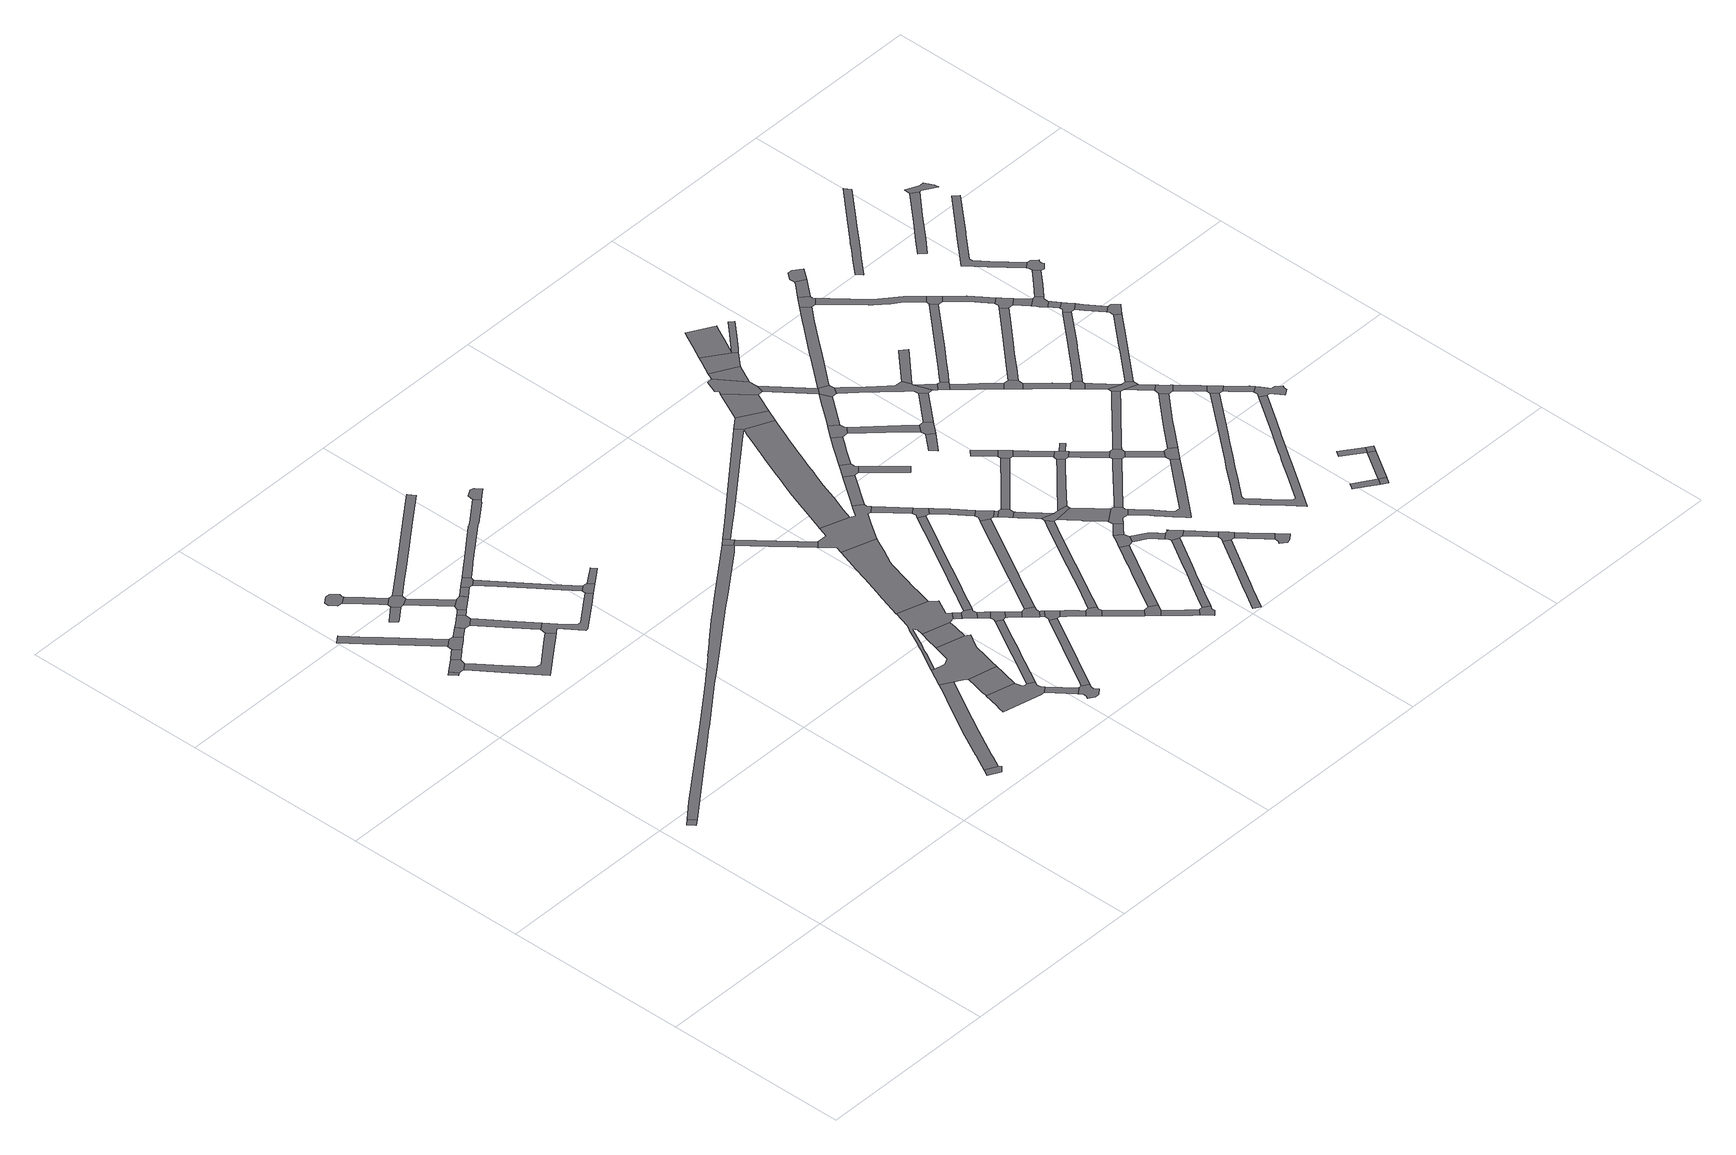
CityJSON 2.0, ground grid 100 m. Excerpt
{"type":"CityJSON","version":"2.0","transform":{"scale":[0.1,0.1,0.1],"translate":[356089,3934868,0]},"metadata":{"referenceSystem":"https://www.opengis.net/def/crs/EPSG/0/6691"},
"CityObjects":{
"road1":{"type":"Road","geometry":[{"type":"MultiSurface","lod":"1","boundaries":[[[0,1,2,3,4]]]}]},
"road2":{"type":"Road","geometry":[{"type":"MultiSurface","lod":"1","boundaries":[[[5,6,7,8,9]]]}]},
"road3":{"type":"Road","geometry":[{"type":"MultiSurface","lod":"1","boundaries":[[[7,6,10,11,12,13,14]]]}]},
"road4":{"type":"Road","attributes":{"RoadStructureAttribute.sectionType":"1"},"geometry":[{"type":"MultiSurface","lod":"1","boundaries":[[[15,16,17,18,19,20,21,22]]]}]},
"road5":{"type":"Road","attributes":{"RoadStructureAttribute.sectionType":"1"},"geometry":[{"type":"MultiSurface","lod":"1","boundaries":[[[13,23,24,25,26,14]]]}]},
"road6":{"type":"Road","geometry":[{"type":"MultiSurface","lod":"1","boundaries":[[[27,18,17,25,24,28,29,30]]]}]},
"road7":{"type":"Road","attributes":{"RoadStructureAttribute.sectionType":"1"},"geometry":[{"type":"MultiSurface","lod":"1","boundaries":[[[31,32,33,34,35,36,37,12,11,38,39,40,41,42,43]]]}]},
"road8":{"type":"Road","geometry":[{"type":"MultiSurface","lod":"1","boundaries":[[[44,45,46,47,48,49,50,51,52]]]}]},
"road9":{"type":"Road","attributes":{"RoadStructureAttribute.sectionType":"1"},"geometry":[{"type":"MultiSurface","lod":"1","boundaries":[[[53,54,55,56,57,58]]]}]},
"road10":{"type":"Road","attributes":{"RoadStructureAttribute.sectionType":"1"},"geometry":[{"type":"MultiSurface","lod":"1","boundaries":[[[29,59,60,30]]]}]},
"road11":{"type":"Road","attributes":{"RoadStructureAttribute.sectionType":"1"},"geometry":[{"type":"MultiSurface","lod":"1","boundaries":[[[61,62,63,64,65,66,67,48,47]]]}]},
"road12":{"type":"Road","geometry":[{"type":"MultiSurface","lod":"1","boundaries":[[[68,69,70,60,59,71,72]]]}]},
"road13":{"type":"Road","geometry":[{"type":"MultiSurface","lod":"1","boundaries":[[[73,74,65,64,53,58,75,76]]]}]},
"road14":{"type":"Road","attributes":{"RoadStructureAttribute.sectionType":"1"},"geometry":[{"type":"MultiSurface","lod":"1","boundaries":[[[77,69,68,78,79,80]]]}]},
"road15":{"type":"Road","attributes":{"RoadStructureAttribute.sectionType":"1"},"geometry":[{"type":"MultiSurface","lod":"1","boundaries":[[[75,81,82,83,84,76]]]}]},
"road16":{"type":"Road","attributes":{"RoadStructureAttribute.sectionType":"1"},"geometry":[{"type":"MultiSurface","lod":"1","boundaries":[[[71,85,86,87,88,72]]]}]},
"road17":{"type":"Road","geometry":[{"type":"MultiSurface","lod":"1","boundaries":[[[89,90,91,92,93]]]}]},
"road18":{"type":"Road","geometry":[{"type":"MultiSurface","lod":"1","boundaries":[[[79,94,95,96,97,83,82,80]]]}]},
"road19":{"type":"Road","attributes":{"RoadStructureAttribute.sectionType":"1"},"geometry":[{"type":"MultiSurface","lod":"1","boundaries":[[[95,94,98,99]]]}]},
"road20":{"type":"Road","attributes":{"RoadStructureAttribute.sectionType":"1"},"geometry":[{"type":"MultiSurface","lod":"1","boundaries":[[[100,101,102,103,104,105,106,107,108,109,110,111,112,113,114,115,116,117,118,119,120,4,3,121,122,123,124,125,126,127,128,129,130,131,132,104,133,134,135,136,137,138]]]}]},
"road21":{"type":"Road","geometry":[{"type":"MultiSurface","lod":"1","boundaries":[[[139,140,141,142,143,144,145,146,147,148,87,86,31,43]]]}]},
"road22":{"type":"Road","geometry":[{"type":"MultiSurface","lod":"1","boundaries":[[[149,150,99,98,151,152]]]}]},
"road23":{"type":"Road","attributes":{"RoadStructureAttribute.sectionType":"1"},"geometry":[{"type":"MultiSurface","lod":"1","boundaries":[[[92,153,154,155,156,157,158,159,160,161,162,163,164,165,166,167,168,169,93]]]}]},
"road24":{"type":"Road","attributes":{"RoadStructureAttribute.sectionType":"1"},"geometry":[{"type":"MultiSurface","lod":"1","boundaries":[[[151,170,171,172,173,174,175,176,177,152]]]}]},
"road25":{"type":"Road","attributes":{"RoadStructureAttribute.sectionType":"1"},"geometry":[{"type":"MultiSurface","lod":"1","boundaries":[[[178,179,180,181,182,183,184,185,186,187,188,189,190,74,73]]]}]},
"road26":{"type":"Road","geometry":[{"type":"MultiSurface","lod":"1","boundaries":[[[191,192,174,173,144,143]]]}]},
"road27":{"type":"Road","attributes":{"RoadStructureAttribute.sectionType":"1"},"geometry":[{"type":"MultiSurface","lod":"1","boundaries":[[[193,194,195,196,197,192,191]]]}]},
"road28":{"type":"Road","attributes":{"RoadStructureAttribute.sectionType":"1"},"geometry":[{"type":"MultiSurface","lod":"1","boundaries":[[[198,199,200,201,202,203,204,205,206,207,208,209,210,211,212,213,214,215,216,217,218,150,149]]]}]},
"road29":{"type":"Road","geometry":[{"type":"MultiSurface","lod":"1","boundaries":[[[219,220,221,222,223,224,225,226,227,228,229,230,231,232,233]]]}]},
"road30":{"type":"Road","attributes":{"RoadStructureAttribute.sectionType":"1"},"geometry":[{"type":"MultiSurface","lod":"1","boundaries":[[[234,235,236,237,238,239,240,241,223,222,242,243,244,245]]]}]},
"road31":{"type":"Road","geometry":[{"type":"MultiSurface","lod":"1","boundaries":[[[246,247,248,249,250,251,252,162,161,253,234,245,254,255,256,257,258,259,260,261,262]]]}]},
"road32":{"type":"Road","attributes":{"RoadStructureAttribute.sectionType":"1"},"geometry":[{"type":"MultiSurface","lod":"1","boundaries":[[[263,264,229,228]]]}]},
"road33":{"type":"Road","geometry":[{"type":"MultiSurface","lod":"1","boundaries":[[[265,266,267,268,264,263,269,270,271,272,273,274]]]}]},
"road34":{"type":"Road","geometry":[{"type":"MultiSurface","lod":"1","boundaries":[[[275,276,277,278,279,280,281,282,283,284,285,286,287,288,289,290,291,292,252,251,293,294,295,296,297,298,299,300]]]}]},
"road35":{"type":"Road","geometry":[{"type":"MultiSurface","lod":"1","boundaries":[[[210,209,301,302,303,304]]]}]},
"road36":{"type":"Road","attributes":{"RoadStructureAttribute.sectionType":"1"},"geometry":[{"type":"MultiSurface","lod":"1","boundaries":[[[305,275,300,306,307,246,262]]]}]},
"road37":{"type":"Road","attributes":{"RoadStructureAttribute.sectionType":"1"},"geometry":[{"type":"MultiSurface","lod":"1","boundaries":[[[308,309,310,311,312,313,314,315,316,317,318,319,219,233]]]}]},
"road38":{"type":"Road","attributes":{"RoadStructureAttribute.sectionType":"1"},"geometry":[{"type":"MultiSurface","lod":"1","boundaries":[[[320,321,322,323,324,268,267,325,326,327,328,329,330,331]]]}]},
"road39":{"type":"Road","geometry":[{"type":"MultiSurface","lod":"1","boundaries":[[[332,277,276,333]]]}]},
"road40":{"type":"Road","geometry":[{"type":"MultiSurface","lod":"1","boundaries":[[[334,335,105,104,103,336]]]}]},
"road41":{"type":"Road","geometry":[{"type":"MultiSurface","lod":"1","boundaries":[[[337,338,339,332,333,340,341,342]]]}]},
"road42":{"type":"Road","attributes":{"RoadStructureAttribute.sectionType":"1"},"geometry":[{"type":"MultiSurface","lod":"1","boundaries":[[[341,343,344,345,346,342]]]}]},
"road43":{"type":"Road","geometry":[{"type":"MultiSurface","lod":"1","boundaries":[[[347,348,349,345,344,350,314,313,351]]]}]},
"road44":{"type":"Road","attributes":{"RoadStructureAttribute.sectionType":"1"},"geometry":[{"type":"MultiSurface","lod":"1","boundaries":[[[352,353,354,355,356,357,358,282,281,359,360,361,362,363,364,365,366,367,368,369,370,371]]]}]},
"road45":{"type":"Road","attributes":{"RoadStructureAttribute.sectionType":"1"},"geometry":[{"type":"MultiSurface","lod":"1","boundaries":[[[372,373,374,375,347,351]]]}]},
"road46":{"type":"Road","geometry":[{"type":"MultiSurface","lod":"1","boundaries":[[[374,373,376,377,378,379,380]]]}]},
"road47":{"type":"Road","attributes":{"RoadStructureAttribute.sectionType":"1"},"geometry":[{"type":"MultiSurface","lod":"1","boundaries":[[[381,377,376,382,383,384,385]]]}]},
"road48":{"type":"Road","geometry":[{"type":"MultiSurface","lod":"1","boundaries":[[[330,386,387,388,385,384,389,331]]]}]},
"road49":{"type":"Road","attributes":{"RoadStructureAttribute.sectionType":"1"},"geometry":[{"type":"MultiSurface","lod":"1","boundaries":[[[390,391,392,393,387,386,394,395,396,397,398]]]}]},
"road50":{"type":"Road","geometry":[{"type":"MultiSurface","lod":"1","boundaries":[[[397,399,400,401,402,403,404,398]]]}]},
"road51":{"type":"Road","attributes":{"RoadStructureAttribute.sectionType":"1"},"geometry":[{"type":"MultiSurface","lod":"1","boundaries":[[[405,406,407,408,409,410,411,412,413,339,338,414,415,416,417,418,419,420,421,422]]]}]},
"road52":{"type":"Road","geometry":[{"type":"MultiSurface","lod":"1","boundaries":[[[370,423,424,425,426,427,428,429,430,431,432,433,434,435,436,100,138,437,371]]]}]},
"road53":{"type":"Road","attributes":{"RoadStructureAttribute.sectionType":"1"},"geometry":[{"type":"MultiSurface","lod":"1","boundaries":[[[438,439,440,401,400,441,442]]]}]},
"road54":{"type":"Road","geometry":[{"type":"MultiSurface","lod":"1","boundaries":[[[443,444,445,438,442,446]]]}]},
"road55":{"type":"Road","attributes":{"RoadStructureAttribute.sectionType":"1"},"geometry":[{"type":"MultiSurface","lod":"1","boundaries":[[[379,447,448,449,450,451,452,453,454,455,456,457,458,380]]]}]},
"road56":{"type":"Road","attributes":{"RoadStructureAttribute.sectionType":"1"},"geometry":[{"type":"MultiSurface","lod":"1","boundaries":[[[433,459,460,461,462,463,464,465,466,467,468,469,470,471,472,473,474,475,476,477,478,479,334,336,480,481,482,483,484,474,485,486,487,488,489,490,491,492,493,494,495,496,497,498,499,500,434]]]}]},
"road57":{"type":"Road","attributes":{"RoadStructureAttribute.sectionType":"1"},"geometry":[{"type":"MultiSurface","lod":"1","boundaries":[[[501,502,503,504,505,506,507,508,443,446]]]}]},
"road58":{"type":"Road","geometry":[{"type":"MultiSurface","lod":"1","boundaries":[[[504,503,509,510,511,512,513]]]}]},
"road59":{"type":"Road","geometry":[{"type":"MultiSurface","lod":"1","boundaries":[[[425,514,515,516,426]]]}]},
"road60":{"type":"Road","attributes":{"RoadStructureAttribute.sectionType":"1"},"geometry":[{"type":"MultiSurface","lod":"1","boundaries":[[[403,517,518,519,520,521,522,523,524,525,526,527,528,529,530,531,532,533,534,404]]]}]},
"road61":{"type":"Road","geometry":[{"type":"MultiSurface","lod":"1","boundaries":[[[535,536,516,515,537,405,422]]]}]},
"road62":{"type":"Road","attributes":{"RoadStructureAttribute.sectionType":"1"},"geometry":[{"type":"MultiSurface","lod":"1","boundaries":[[[429,538,539,540,541,542,430]]]}]},
"road63":{"type":"Road","attributes":{"RoadStructureAttribute.sectionType":"1"},"geometry":[{"type":"MultiSurface","lod":"1","boundaries":[[[543,544,545,546,547,548,549,550,551,552,553,554,445,444]]]}]},
"road64":{"type":"Road","attributes":{"RoadStructureAttribute.sectionType":"1"},"geometry":[{"type":"MultiSurface","lod":"1","boundaries":[[[555,556,536,535,557,558,559,560]]]}]},
"road65":{"type":"Road","geometry":[{"type":"MultiSurface","lod":"1","boundaries":[[[561,562,560,559,563,564,453,452,565]]]}]},
"road66":{"type":"Road","geometry":[{"type":"MultiSurface","lod":"1","boundaries":[[[540,566,567,568,569,570,571,572,541]]]}]},
"road67":{"type":"Road","attributes":{"RoadStructureAttribute.sectionType":"1"},"geometry":[{"type":"MultiSurface","lod":"1","boundaries":[[[561,565,573,574]]]}]},
"road68":{"type":"Road","attributes":{"RoadStructureAttribute.sectionType":"1"},"geometry":[{"type":"MultiSurface","lod":"1","boundaries":[[[512,575,576,577,578,579,580,581,582,583,584,585,513]]]}]},
"road69":{"type":"Road","geometry":[{"type":"MultiSurface","lod":"1","boundaries":[[[573,586,587,588,589,590,591,574]]]}]},
"road70":{"type":"Road","attributes":{"RoadStructureAttribute.sectionType":"1"},"geometry":[{"type":"MultiSurface","lod":"1","boundaries":[[[592,593,594,595,596,597,598,588,587]]]}]},
"road71":{"type":"Road","attributes":{"RoadStructureAttribute.sectionType":"1"},"geometry":[{"type":"MultiSurface","lod":"1","boundaries":[[[566,599,600,567]]]}]},
"road72":{"type":"Road","geometry":[{"type":"MultiSurface","lod":"1","boundaries":[[[548,601,602,603,604,605,549]]]}]},
"road73":{"type":"Road","attributes":{"RoadStructureAttribute.sectionType":"1"},"geometry":[{"type":"MultiSurface","lod":"1","boundaries":[[[606,607,608,609,610,611,612,613,614,615,616,617,618]]]}]},
"road74":{"type":"Road","attributes":{"RoadStructureAttribute.sectionType":"1"},"geometry":[{"type":"MultiSurface","lod":"1","boundaries":[[[619,620,621,570,569,622,623,624,625]]]}]},
"road75":{"type":"Road","geometry":[{"type":"MultiSurface","lod":"1","boundaries":[[[626,627,628,595,594,526,525,629,630]]]}]},
"road76":{"type":"Road","geometry":[{"type":"MultiSurface","lod":"1","boundaries":[[[474,473,631,632,633,475]]]}]},
"road77":{"type":"Road","attributes":{"RoadStructureAttribute.sectionType":"1"},"geometry":[{"type":"MultiSurface","lod":"1","boundaries":[[[634,604,603,635,636]]]}]},
"road78":{"type":"Road","attributes":{"RoadStructureAttribute.sectionType":"1"},"geometry":[{"type":"MultiSurface","lod":"1","boundaries":[[[637,638,639,640,641,642,643,644,645,602,601]]]}]},
"road79":{"type":"Road","attributes":{"RoadStructureAttribute.sectionType":"1"},"geometry":[{"type":"MultiSurface","lod":"1","boundaries":[[[629,646,647,648,649,650,651,652,653,654,655,630]]]}]},
"road80":{"type":"Road","attributes":{"RoadStructureAttribute.sectionType":"1"},"geometry":[{"type":"MultiSurface","lod":"1","boundaries":[[[631,656,657,658,632]]]}]},
"road81":{"type":"Road","attributes":{"RoadStructureAttribute.sectionType":"1"},"geometry":[{"type":"MultiSurface","lod":"1","boundaries":[[[659,660,661,662,591,590,663,664,665,666]]]}]},
"road82":{"type":"Road","geometry":[{"type":"MultiSurface","lod":"1","boundaries":[[[667,668,669,670,671,642,641,672,581,580,673,674]]]}]},
"road83":{"type":"Road","geometry":[{"type":"MultiSurface","lod":"1","boundaries":[[[675,676,677,678,679,680,619,625,681]]]}]},
"road84":{"type":"Road","geometry":[{"type":"MultiSurface","lod":"1","boundaries":[[[634,636,682,683,684,685,686,687,651,650]]]}]},
"road85":{"type":"Road","attributes":{"RoadStructureAttribute.sectionType":"1"},"geometry":[{"type":"MultiSurface","lod":"1","boundaries":[[[673,688,689,690,674]]]}]},
"road86":{"type":"Road","geometry":[{"type":"MultiSurface","lod":"1","boundaries":[[[691,692,693,694,695,696,658,657,697]]]}]},
"road87":{"type":"Road","geometry":[{"type":"MultiSurface","lod":"1","boundaries":[[[689,698,606,618,699,700,701,690]]]}]},
"road88":{"type":"Road","attributes":{"RoadStructureAttribute.sectionType":"1"},"geometry":[{"type":"MultiSurface","lod":"1","boundaries":[[[702,703,704,627,626,705,706,707,708,709]]]}]},
"road89":{"type":"Road","attributes":{"RoadStructureAttribute.sectionType":"1"},"geometry":[{"type":"MultiSurface","lod":"1","boundaries":[[[710,711,712,713,714,675,681]]]}]},
"road90":{"type":"Road","attributes":{"RoadStructureAttribute.sectionType":"1"},"geometry":[{"type":"MultiSurface","lod":"1","boundaries":[[[715,716,717,718]]]}]},
"road91":{"type":"Road","attributes":{"RoadStructureAttribute.sectionType":"1"},"geometry":[{"type":"MultiSurface","lod":"1","boundaries":[[[719,720,721,679,678,722,723,724]]]}]},
"road92":{"type":"Road","attributes":{"RoadStructureAttribute.sectionType":"1"},"geometry":[{"type":"MultiSurface","lod":"1","boundaries":[[[725,726,700,699,727,728,729,730]]]}]},
"road93":{"type":"Road","attributes":{"RoadStructureAttribute.sectionType":"1"},"geometry":[{"type":"MultiSurface","lod":"1","boundaries":[[[693,692,731,732]]]}]},
"road94":{"type":"Road","attributes":{"RoadStructureAttribute.sectionType":"1"},"geometry":[{"type":"MultiSurface","lod":"1","boundaries":[[[733,734,735,736,737,738]]]}]},
"road95":{"type":"Road","attributes":{"RoadStructureAttribute.sectionType":"1"},"geometry":[{"type":"MultiSurface","lod":"1","boundaries":[[[739,740,724,741,742,691,697]]]}]},
"road96":{"type":"Road","geometry":[{"type":"MultiSurface","lod":"1","boundaries":[[[743,744,738,737,659,666]]]}]},
"road97":{"type":"Road","geometry":[{"type":"MultiSurface","lod":"1","boundaries":[[[729,745,746,747,748,749,730]]]}]},
"road98":{"type":"Road","geometry":[{"type":"MultiSurface","lod":"1","boundaries":[[[750,715,718,751,752,753,712,711]]]}]},
"road99":{"type":"Road","attributes":{"RoadStructureAttribute.sectionType":"1"},"geometry":[{"type":"MultiSurface","lod":"1","boundaries":[[[754,755,687,686,756,757,758,759]]]}]},
"road100":{"type":"Road","geometry":[{"type":"MultiSurface","lod":"1","boundaries":[[[760,761,762,732,731,763]]]}]},
"road101":{"type":"Road","attributes":{"RoadStructureAttribute.sectionType":"1"},"geometry":[{"type":"MultiSurface","lod":"1","boundaries":[[[764,765,766,767,768,769,770,771,772,773,774,775,776,777,778,779,780,781,782,783,784,684,683]]]}]},
"road102":{"type":"Road","geometry":[{"type":"MultiSurface","lod":"1","boundaries":[[[724,723,785,786,787,741]]]}]},
"road103":{"type":"Road","attributes":{"RoadStructureAttribute.sectionType":"1"},"geometry":[{"type":"MultiSurface","lod":"1","boundaries":[[[788,789,790,744,743,791]]]}]},
"road104":{"type":"Road","geometry":[{"type":"MultiSurface","lod":"1","boundaries":[[[708,792,793,794,795,796,788,791,709]]]}]},
"road105":{"type":"Road","attributes":{"RoadStructureAttribute.sectionType":"1"},"geometry":[{"type":"MultiSurface","lod":"1","boundaries":[[[797,798,761,760,799,800,801,802,803,804]]]}]},
"road106":{"type":"Road","attributes":{"RoadStructureAttribute.sectionType":"1"},"geometry":[{"type":"MultiSurface","lod":"1","boundaries":[[[805,806,753,752,807,808]]]}]},
"road107":{"type":"Road","geometry":[{"type":"MultiSurface","lod":"1","boundaries":[[[809,810,795,794]]]}]},
"road108":{"type":"Road","attributes":{"RoadStructureAttribute.sectionType":"1"},"geometry":[{"type":"MultiSurface","lod":"1","boundaries":[[[811,812,813,814,815,816,817,793,792]]]}]},
"road109":{"type":"Road","attributes":{"RoadStructureAttribute.sectionType":"1"},"geometry":[{"type":"MultiSurface","lod":"1","boundaries":[[[818,819,820,821,822,823,824,825,826,827,786,785,828,829,830,831,832,833,805,808]]]}]},
"road110":{"type":"Road","geometry":[{"type":"MultiSurface","lod":"1","boundaries":[[[814,813,834,759,758,835,836,837,838]]]}]},
"road111":{"type":"Road","attributes":{"RoadStructureAttribute.sectionType":"1"},"geometry":[{"type":"MultiSurface","lod":"1","boundaries":[[[839,840,841,842,843,844,845,846,760,763]]]}]},
"road112":{"type":"Road","attributes":{"RoadStructureAttribute.sectionType":"1"},"geometry":[{"type":"MultiSurface","lod":"1","boundaries":[[[847,848,849,836,835,850,851,852]]]}]},
"road113":{"type":"Road","geometry":[{"type":"MultiSurface","lod":"1","boundaries":[[[818,853,854,819]]]}]},
"road114":{"type":"Road","attributes":{"RoadStructureAttribute.sectionType":"1"},"geometry":[{"type":"MultiSurface","lod":"1","boundaries":[[[855,856,857,858,859,860,861,741,787,862,863,864,865,866,867]]]}]},
"road115":{"type":"Road","geometry":[{"type":"MultiSurface","lod":"1","boundaries":[[[868,869,870,854,853,871]]]}]},
"road116":{"type":"Road","geometry":[{"type":"MultiSurface","lod":"1","boundaries":[[[872,847,852,775,774,873,874]]]}]},
"road117":{"type":"Road","attributes":{"RoadStructureAttribute.sectionType":"1"},"geometry":[{"type":"MultiSurface","lod":"1","boundaries":[[[875,876,877,878,822,821]]]}]},
"road118":{"type":"Road","attributes":{"RoadStructureAttribute.sectionType":"1"},"geometry":[{"type":"MultiSurface","lod":"1","boundaries":[[[879,880,881,882,883,884,885,886,887,888,889,890,868,871]]]}]},
"road119":{"type":"Road","attributes":{"RoadStructureAttribute.sectionType":"1"},"geometry":[{"type":"MultiSurface","lod":"1","boundaries":[[[837,891,892,893,894,895,896,897,898,899,900,901,838]]]}]},
"road120":{"type":"Road","geometry":[{"type":"MultiSurface","lod":"1","boundaries":[[[902,886,885,903,904,905]]]}]},
"road121":{"type":"Road","attributes":{"RoadStructureAttribute.sectionType":"1"},"geometry":[{"type":"MultiSurface","lod":"1","boundaries":[[[906,907,908,909,910,911,912,913,914,915,916,917,918,919,920,921,922,923,924,925,926,927,928,929,930,931,932,933,934,935,936,937,938,939,940,941,942,943,944,945,946,947]]]}]},
"road122":{"type":"Road","attributes":{"RoadStructureAttribute.sectionType":"1"},"geometry":[{"type":"MultiSurface","lod":"1","boundaries":[[[948,949,950,951,952,953,954]]]}]},
"road123":{"type":"Road","attributes":{"RoadStructureAttribute.sectionType":"1"},"geometry":[{"type":"MultiSurface","lod":"1","boundaries":[[[903,955,956,957,958,959,960,961,962,963,904]]]}]},
"road124":{"type":"Road","attributes":{"RoadStructureAttribute.sectionType":"1"},"geometry":[{"type":"MultiSurface","lod":"1","boundaries":[[[964,965,966,967,968,969,872,874]]]}]},
"road125":{"type":"Road","geometry":[{"type":"MultiSurface","lod":"1","boundaries":[[[970,971,948,954]]]}]},
"road126":{"type":"Road","geometry":[{"type":"MultiSurface","lod":"1","boundaries":[[[972,973,974,960,959,975,976]]]}]},
"road127":{"type":"Road","attributes":{"RoadStructureAttribute.sectionType":"1"},"geometry":[{"type":"MultiSurface","lod":"1","boundaries":[[[977,978,979,980,870,869,981,982,983,984,985]]]}]},
"road128":{"type":"Road","geometry":[{"type":"MultiSurface","lod":"1","boundaries":[[[986,987,988,989,855,867,990]]]}]},
"road129":{"type":"Road","attributes":{"RoadStructureAttribute.sectionType":"1"},"geometry":[{"type":"MultiSurface","lod":"1","boundaries":[[[991,992,976,975,993,994,995,996]]]}]},
"road130":{"type":"Road","attributes":{"RoadStructureAttribute.sectionType":"1"},"geometry":[{"type":"MultiSurface","lod":"1","boundaries":[[[997,948,971,998]]]}]},
"road131":{"type":"Road","geometry":[{"type":"MultiSurface","lod":"1","boundaries":[[[999,1000,1001,1002,1003,996,995,897,896]]]}]},
"road132":{"type":"Road","attributes":{"RoadStructureAttribute.sectionType":"1"},"geometry":[{"type":"MultiSurface","lod":"1","boundaries":[[[1004,989,988,1005,1006]]]}]},
"road133":{"type":"Road","attributes":{"RoadStructureAttribute.sectionType":"1"},"geometry":[{"type":"MultiSurface","lod":"1","boundaries":[[[1007,1001,1000,1008,1009,1010,1011]]]}]},
"road134":{"type":"Road","attributes":{"RoadStructureAttribute.sectionType":"1"},"geometry":[{"type":"MultiSurface","lod":"1","boundaries":[[[1012,1013,997,1014]]]}]},
"road135":{"type":"Road","attributes":{"RoadStructureAttribute.sectionType":"1"},"geometry":[{"type":"MultiSurface","lod":"1","boundaries":[[[1015,1016,1017,1018,1019,1020,1021,1022,1023,1024,902,905]]]}]},
"road136":{"type":"Road","attributes":{"RoadStructureAttribute.sectionType":"1"},"geometry":[{"type":"MultiSurface","lod":"1","boundaries":[[[1025,1026,1027,1028,986,990,1029,1030,1031,1032,1033,1034,1035]]]}]},
"road137":{"type":"Road","geometry":[{"type":"MultiSurface","lod":"1","boundaries":[[[1036,1037,1038,1039,1007,1011,1040,967,966,1041]]]}]},
"road138":{"type":"Road","geometry":[{"type":"MultiSurface","lod":"1","boundaries":[[[1006,1005,1042,1043,1044,1045,1046]]]}]},
"road139":{"type":"Road","geometry":[{"type":"MultiSurface","lod":"1","boundaries":[[[1047,1014,997,998]]]}]},
"road140":{"type":"Road","attributes":{"RoadStructureAttribute.sectionType":"1"},"geometry":[{"type":"MultiSurface","lod":"1","boundaries":[[[1048,1049,1050,1051,1052,1053,1054,1036,1041]]]}]},
"road141":{"type":"Road","attributes":{"RoadStructureAttribute.sectionType":"1"},"geometry":[{"type":"MultiSurface","lod":"1","boundaries":[[[1055,1056,974,973,1057,1058,1059,1060,1061,1062,1063]]]}]},
"road142":{"type":"Road","geometry":[{"type":"MultiSurface","lod":"1","boundaries":[[[1051,928,927,1064,1065,1052]]]}]},
"road143":{"type":"Road","geometry":[{"type":"MultiSurface","lod":"1","boundaries":[[[1066,1067,1035,1034,977,985,1068,1069]]]}]},
"road144":{"type":"Road","attributes":{"RoadStructureAttribute.sectionType":"1"},"geometry":[{"type":"MultiSurface","lod":"1","boundaries":[[[1070,1071,1072,1073,1074,1075,1065,1064,1076,1077,1078,1079]]]}]},
"road145":{"type":"Road","attributes":{"RoadStructureAttribute.sectionType":"1"},"geometry":[{"type":"MultiSurface","lod":"1","boundaries":[[[1080,1081,1082,1083,1003,1002,1084,1085]]]}]},
"road146":{"type":"Road","attributes":{"RoadStructureAttribute.sectionType":"1"},"geometry":[{"type":"MultiSurface","lod":"1","boundaries":[[[1068,1086,1087,1088,1089,1090,1091,1069]]]}]},
"road147":{"type":"Road","geometry":[{"type":"MultiSurface","lod":"1","boundaries":[[[1092,1093,1094,1070,1079,1095,906,947,1096,1097,1098,1099,1100]]]}]},
"road148":{"type":"Road","geometry":[{"type":"MultiSurface","lod":"1","boundaries":[[[1088,1101,1021,1020,1102,1103,1104,1089]]]}]},
"road149":{"type":"Road","attributes":{"RoadStructureAttribute.sectionType":"1"},"geometry":[{"type":"MultiSurface","lod":"1","boundaries":[[[1102,1105,1106,1103]]]}]},
"road150":{"type":"Road","geometry":[{"type":"MultiSurface","lod":"1","boundaries":[[[1107,1108,1109,1106,1105,1110,1111,1112,1113]]]}]},
"road151":{"type":"Road","attributes":{"RoadStructureAttribute.sectionType":"1"},"geometry":[{"type":"MultiSurface","lod":"1","boundaries":[[[1114,1115,1113,1112,1116,1117]]]}]},
"road152":{"type":"Road","geometry":[{"type":"MultiSurface","lod":"1","boundaries":[[[1062,1118,1119,1120,1117,1116,1121,1063]]]}]},
"road153":{"type":"Road","attributes":{"RoadStructureAttribute.sectionType":"1"},"geometry":[{"type":"MultiSurface","lod":"1","boundaries":[[[1122,1123,1119,1118,1124,1125]]]}]},
"road154":{"type":"Road","attributes":{"RoadStructureAttribute.sectionType":"1"},"geometry":[{"type":"MultiSurface","lod":"1","boundaries":[[[1126,1127,1128,1129,1130,1131,1132,1133,1134,1135,1136,1137,1138,1139,1140,1141]]]}]},
"road155":{"type":"Road","geometry":[{"type":"MultiSurface","lod":"1","boundaries":[[[1142,1143,1144,1122,1125,1145,1080,1085]]]}]},
"road156":{"type":"Road","attributes":{"RoadStructureAttribute.sectionType":"1"},"geometry":[{"type":"MultiSurface","lod":"1","boundaries":[[[1146,1147,1109,1108,1148,1149]]]}]},
"road157":{"type":"Road","geometry":[{"type":"MultiSurface","lod":"1","boundaries":[[[1150,1151,1152,1153,1154,1155,1156,1157,1158,1146,1149]]]}]},
"road158":{"type":"Road","attributes":{"RoadStructureAttribute.sectionType":"1"},"geometry":[{"type":"MultiSurface","lod":"1","boundaries":[[[1159,1160,1161,1162,1163,1164,1165,1166]]]}]},
"road159":{"type":"Road","attributes":{"RoadStructureAttribute.sectionType":"1"},"geometry":[{"type":"MultiSurface","lod":"1","boundaries":[[[1167,1168,1169,1170,1171,1157,1156,1172,1173,1174,1175,1176,1177]]]}]},
"road160":{"type":"Road","geometry":[{"type":"MultiSurface","lod":"1","boundaries":[[[1178,1166,1165,1179,1180,1181,1182,1183]]]}]}
},
"vertices":[
[116,935,0],[143,899,0],[160,911,0],[175,923,0],[147,959,0],
[213,2445,0],[223,2452,0],[194,2491,0],[178,2479,0],[206,2440,0],
[251,2451,0],[252,2450,0],[290,2479,0],[296,2509,0],[268,2546,0],
[117,2873,0],[134,2853,0],[329,2619,0],[370,2648,0],[173,2884,0],[137,2928,0],[42,3046,0],[1,3017,0],
[343,2545,0],[353,2552,0],[325,2589,0],[305,2574,0],
[381,2646,0],[409,2594,0],[425,2607,0],[396,2644,0],
[703,2348,0],[665,2319,0],[623,2286,0],[522,2208,0],[493,2213,0],[396,2339,0],[321,2438,0],[258,2442,0],[358,2307,0],[493,2125,0],[656,2248,0],[710,2289,0],[734,2307,0],
[178,3251,0],[176,3228,0],[204,3193,0],[229,3190,0],[268,3214,0],[265,3218,0],[271,3242,0],[240,3275,0],[214,3278,0],
[362,3003,0],[283,2943,0],[277,2938,0],[306,2904,0],[320,2914,0],[389,2967,0],
[477,2646,0],[450,2684,0],
[246,3170,0],[292,3114,0],[342,3055,0],[365,3027,0],[402,3052,0],[393,3063,0],[329,3141,0],
[548,2704,0],[522,2737,0],[475,2701,0],[507,2643,0],[547,2674,0],
[456,3017,0],[427,3052,0],[411,2970,0],[452,2992,0],
[536,2747,0],[570,2721,0],[581,2729,0],[556,2763,0],
[512,2850,0],[565,2786,0],[602,2811,0],[547,2878,0],
[628,2482,0],[707,2378,0],[746,2407,0],[675,2501,0],
[1314,137,0],[1376,104,0],[1406,130,0],[1395,143,0],[1335,175,0],
[657,2786,0],[634,2818,0],[624,2817,0],[624,2814,0],
[712,2828,0],[688,2860,0],
[2036,1845,0],[1976,1915,0],[1974,1918,0],[1788,2142,0],[1757,2117,0],[1722,2158,0],[1429,1941,0],[1412,1929,0],[1341,1877,0],[1287,1836,0],[1250,1807,0],[1202,1768,0],[1126,1707,0],[1086,1676,0],[1086,1675,0],[922,1544,0],[833,1477,0],[681,1363,0],[679,1361,0],[598,1301,0],[243,1035,0],[269,993,0],[521,1186,0],[582,1232,0],[702,1325,0],[706,1327,0],[956,1519,0],[1038,1579,0],[1159,1669,0],[1393,1843,0],[1472,1901,0],[1721,2085,0],[1723,2087,0],[1806,2057,0],[1837,2020,0],[1862,1991,0],[1945,1890,0],[1958,1875,0],[2006,1819,0],
[761,2328,0],[845,2218,0],[856,2218,0],[1016,2335,0],[1063,2370,0],[1040,2401,0],[988,2362,0],[869,2274,0],[850,2275,0],[789,2349,0],
[765,2866,0],[740,2899,0],[731,2827,0],[761,2849,0],
[1429,205,0],[1438,223,0],[1521,378,0],[1621,551,0],[1652,604,0],[1658,615,0],[1705,695,0],[1707,698,0],[1709,703,0],[1648,737,0],[1635,714,0],[1594,643,0],[1581,621,0],[1458,408,0],[1387,275,0],[1386,271,0],[1367,236,0],
[803,2734,0],[914,2589,0],[984,2498,0],[1042,2422,0],[1069,2443,0],[1039,2483,0],[950,2600,0],[806,2789,0],
[550,3088,0],[601,3126,0],[745,3235,0],[771,3254,0],[899,3350,0],[1037,3454,0],[1012,3491,0],[976,3464,0],[872,3386,0],[744,3290,0],[718,3270,0],[574,3162,0],[455,3073,0],
[1119,2411,0],[1098,2439,0],
[1169,2448,0],[1210,2478,0],[1190,2504,0],[1183,2499,0],[1127,2459,0],
[813,2903,0],[848,2930,0],[854,2934,0],[960,3014,0],[959,3015,0],[1064,3093,0],[1079,3105,0],[1081,3103,0],[1202,3194,0],[1201,3196,0],[1202,3196,0],[1215,3207,0],[1191,3238,0],[1057,3137,0],[1035,3122,0],[1034,3124,0],[1005,3103,0],[956,3065,0],[957,3064,0],[831,2968,0],[816,2957,0],
[1926,441,0],[1907,440,0],[1900,447,0],[1892,486,0],[1736,523,0],[1716,441,0],[1709,414,0],[1703,388,0],[1914,339,0],[1934,341,0],[1966,366,0],[1952,383,0],[1952,385,0],[1950,403,0],[1961,421,0],
[1770,665,0],[1756,608,0],[1754,601,0],[1750,583,0],[1746,567,0],[1742,550,0],[1740,541,0],[1738,530,0],[1911,566,0],[1912,573,0],[1915,585,0],[1925,628,0],
[1836,925,0],[1831,906,0],[1813,836,0],[1779,820,0],[1776,818,0],[1717,830,0],[1703,838,0],[1748,679,0],[1935,671,0],[1945,708,0],[1946,711,0],[1951,731,0],[1965,790,0],[1968,796,0],[1974,807,0],[2013,870,0],[1988,885,0],
[2033,217,0],[2064,242,0],
[2109,185,0],[2108,205,0],[2119,223,0],[2084,243,0],[2046,200,0],[2047,180,0],[2037,162,0],[2071,142,0],[2091,143,0],[2123,168,0],
[2016,1004,0],[2043,1011,0],[2072,1039,0],[2066,1045,0],[2050,1061,0],[2096,1144,0],[2061,1179,0],[1895,1228,0],[1895,1227,0],[1868,1136,0],[1850,1108,0],[1849,1106,0],[1809,1028,0],[1786,983,0],[1774,962,0],[1761,940,0],[1708,847,0],[1706,843,0],[1721,839,0],[1776,935,0],[1784,950,0],[1799,976,0],[1807,991,0],[1863,1099,0],[1876,1079,0],[1866,1042,0],
[1280,3255,0],[1256,3287,0],[1235,3294,0],[1196,3271,0],
[2007,962,0],[1850,981,0],[1841,944,0],
[2036,553,0],[2070,612,0],[2087,641,0],[2125,709,0],[2185,813,0],[2195,831,0],[2160,851,0],[2126,791,0],[2079,709,0],[2063,682,0],[2035,632,0],[1993,557,0],
[2286,588,0],[2255,534,0],[2207,454,0],[2192,427,0],[2093,259,0],[2124,232,0],[2211,380,0],[2240,430,0],[2299,531,0],[2343,607,0],[2369,650,0],[2335,671,0],
[2101,1010,0],[2073,982,0],
[1756,2186,0],[1724,2160,0],[1776,2157,0],
[2148,978,0],[2155,990,0],[2121,1011,0],[2077,978,0],[2124,930,0],[2152,958,0],
[2152,901,0],[2166,886,0],[2195,914,0],[2178,932,0],
[2242,863,0],[2221,885,0],[2222,887,0],[2169,866,0],[2214,837,0],
[2041,1680,0],[2010,1584,0],[1986,1512,0],[1985,1508,0],[1950,1401,0],[1933,1352,0],[1917,1303,0],[2076,1237,0],[2080,1250,0],[2096,1312,0],[2105,1346,0],[2122,1404,0],[2133,1441,0],[2141,1469,0],[2144,1479,0],[2150,1495,0],[2194,1577,0],[2214,1615,0],[2235,1658,0],[2053,1715,0],
[2223,828,0],[2268,780,0],[2295,806,0],[2262,843,0],
[2324,721,0],[2353,748,0],[2351,767,0],[2361,784,0],[2318,809,0],
[2359,742,0],[2330,715,0],[2338,706,0],[2340,704,0],[2369,732,0],
[2389,652,0],[2418,680,0],[2394,705,0],[2342,684,0],
[2478,615,0],[2454,643,0],[2436,664,0],[2435,662,0],[2411,629,0],[2451,586,0],[2452,588,0],[2472,565,0],[2500,590,0],
[2515,517,0],[2521,511,0],[2550,537,0],[2548,557,0],[2556,571,0],[2520,592,0],
[2474,1618,0],[2422,1528,0],[2364,1429,0],[2354,1411,0],[2315,1344,0],[2275,1276,0],[2216,1174,0],[2187,1124,0],[2167,1090,0],[2221,1104,0],[2230,1118,0],[2251,1154,0],[2310,1256,0],[2339,1307,0],[2388,1391,0],[2409,1426,0],[2489,1564,0],[2509,1598,0],
[2295,1745,0],[2338,1807,0],[2358,1805,0],[2389,1831,0],[2386,1835,0],[2377,1845,0],[2379,1866,0],[2334,1899,0],[2326,1888,0],[2293,1839,0],[2266,1852,0],[2114,1904,0],[2103,1872,0],[2094,1846,0],[2064,1751,0],
[2684,390,0],[2624,455,0],[2571,514,0],[2595,429,0],[2656,363,0],
[2735,334,0],[2755,369,0],[2714,393,0],[2707,308,0],
[2432,907,0],[2476,983,0],[2524,1066,0],[2599,1195,0],[2641,1267,0],[2695,1361,0],[2652,1386,0],[2571,1247,0],[2556,1220,0],[2490,1106,0],[2434,1009,0],[2358,879,0],
[2286,1911,0],[2321,2004,0],[2354,2098,0],[2390,2187,0],[2391,2189,0],[2413,2244,0],[2428,2281,0],[2447,2328,0],[2465,2373,0],[2494,2442,0],[2499,2454,0],[2504,2465,0],[2543,2555,0],[2548,2567,0],[2553,2577,0],[2406,2642,0],[2378,2677,0],[2340,2647,0],[2316,2628,0],[2062,2428,0],[1852,2262,0],[1885,2241,0],[1897,2250,0],[2066,2380,0],[2116,2419,0],[2347,2596,0],[2398,2622,0],[2397,2620,0],[2389,2603,0],[2374,2568,0],[2357,2530,0],[2318,2437,0],[2315,2428,0],[2280,2343,0],[2246,2258,0],[2243,2250,0],[2205,2156,0],[2171,2061,0],[2136,1967,0],[2135,1963,0],[2129,1947,0],[2126,1937,0],
[2710,305,0],[2807,201,0],[2831,176,0],[2856,202,0],[2843,216,0],[2811,251,0],[2812,252,0],[2740,329,0],
[2876,124,0],[2902,147,0],[2901,165,0],[2912,183,0],[2878,204,0],
[2371,1790,0],[2481,1656,0],[2512,1681,0],
[2623,688,0],[2631,701,0],[2631,703,0],[2714,847,0],[2717,851,0],[2811,1014,0],[2837,1059,0],[2859,1096,0],[2878,1127,0],[2854,1167,0],[2824,1116,0],[2778,1037,0],[2777,1034,0],[2686,879,0],[2680,869,0],[2587,705,0],[2586,703,0],[2573,682,0],
[2530,1596,0],[2558,1626,0],[2485,1636,0],
[2411,1910,0],[2459,1975,0],[2505,2038,0],[2460,2071,0],[2370,1947,0],
[2830,497,0],[2880,581,0],[2885,590,0],[2949,699,0],[2960,718,0],[2982,755,0],[2941,778,0],[2920,742,0],[2895,699,0],[2859,638,0],[2839,605,0],[2777,500,0],
[2622,1547,0],[2572,1608,0],[2536,1589,0],[2591,1522,0],[2662,1430,0],[2694,1454,0],
[2747,1386,0],[2737,1399,0],[2666,1410,0],[2663,1405,0],[2715,1361,0],
[2531,2040,0],[2565,2070,0],[2556,2079,0],[2555,2107,0],[2510,2139,0],[2505,2131,0],[2468,2082,0],
[2727,1345,0],[2759,1370,0],
[2961,263,0],[3007,337,0],[3038,388,0],[3043,396,0],[3072,442,0],[3179,616,0],[3142,631,0],[3037,462,0],[3010,417,0],[2973,358,0],[2899,238,0],
[2760,1302,0],[2770,1290,0],[2802,1314,0],[2802,1315,0],[2805,1339,0],[2782,1372,0],
[2786,1269,0],[2838,1205,0],[2853,1187,0],[2920,1167,0],[2884,1213,0],[2867,1234,0],[2808,1307,0],
[2694,1858,0],[2727,1888,0],
[3011,762,0],[3031,798,0],[3025,827,0],[2987,857,0],[2968,823,0],
[3295,451,0],[3277,423,0],[3199,297,0],[3167,246,0],[3121,172,0],[3084,113,0],[3030,25,0],[3064,4,0],[3135,119,0],[3155,151,0],[3194,215,0],[3233,277,0],[3329,430,0],
[2632,2301,0],[2591,2249,0],[2570,2221,0],[2613,2187,0],[2633,2213,0],[2672,2262,0],[2674,2265,0],
[3000,1161,0],[2946,1166,0],[2925,1168,0],[2898,1129,0],[2998,1140,0],
[2583,2646,0],[2440,2725,0],[2391,2688,0],
[3048,914,0],[3057,858,0],[3080,880,0],
[3084,719,0],[3086,716,0],[3101,697,0],[3111,685,0],[3128,664,0],[3159,689,0],[3153,696,0],[3138,715,0],[3109,752,0],
[2927,1092,0],[2968,1038,0],[2971,1031,0],[3009,988,0],[3047,944,0],[3121,993,0],[3069,1055,0],[3058,1068,0],[3033,1095,0],[3011,1123,0],
[2625,2736,0],[2635,2758,0],[2523,2893,0],
[3051,1617,0],[3036,1603,0],[2908,1486,0],[2806,1393,0],[2860,1389,0],[2931,1453,0],[3030,1543,0],[3077,1586,0],
[3230,643,0],[3188,696,0],[3184,700,0],[3182,696,0],[3179,691,0],[3138,651,0],[3199,617,0],[3233,640,0],
[2737,2298,0],[2731,2304,0],[2730,2327,0],[2729,2334,0],[2685,2369,0],[2665,2343,0],[2705,2266,0],
[3110,908,0],[3140,906,0],[3171,933,0],[3166,940,0],[3167,961,0],[3141,991,0],
[3216,597,0],[3304,488,0],[3333,514,0],
[2678,2806,0],[2677,2850,0],[2575,2994,0],[2545,2991,0],[2520,2925,0],[2532,2906,0],[2667,2761,0],
[3305,468,0],[3349,430,0],[3379,457,0],[3364,475,0],
[3156,1361,0],[3088,1299,0],[3087,1298,0],[3116,1270,0],[3117,1271,0],[3208,1356,0],[3243,1388,0],[3218,1419,0],
[2893,2076,0],[2944,2020,0],[2972,2055,0],[2922,2111,0],[2917,2116,0],
[2944,1989,0],[2867,1903,0],[2897,1868,0],[2979,1960,0],
[2791,2503,0],[2737,2434,0],[2697,2383,0],[2838,2472,0],[2855,2494,0],[2831,2553,0],
[3467,348,0],[3420,404,0],[3388,380,0],[3439,319,0],[3468,284,0],[3498,310,0],
[2732,2958,0],[2594,3031,0],
[3048,1703,0],[2998,1760,0],[2970,1731,0],[3042,1649,0],[3052,1637,0],[3082,1663,0],
[2685,2738,0],[2697,2723,0],[2854,2583,0],[2712,2764,0],
[3098,1586,0],[3128,1612,0],
[3470,262,0],[3459,246,0],[3492,224,0],[3513,230,0],[3544,256,0],
[2944,1994,0],[3022,2009,0],[3036,2025,0],[3001,2056,0],
[3265,1107,0],[3261,1102,0],[3288,1073,0],[3291,1076,0],[3421,1196,0],[3395,1227,0],
[2779,3051,0],[2650,3139,0],[2632,3103,0],[2801,3030,0],
[3150,895,0],[3207,826,0],[3220,809,0],[3249,770,0],[3273,740,0],[3310,694,0],[3325,676,0],[3341,694,0],[3491,867,0],[3536,920,0],[3603,997,0],[3569,1026,0],[3491,936,0],[3456,896,0],[3338,760,0],[3308,760,0],[3290,782,0],[3280,795,0],[3247,841,0],[3236,856,0],[3190,910,0],
[2885,2496,0],[2909,2530,0],[2907,2560,0],
[3253,1467,0],[3174,1558,0],[3141,1597,0],[3223,1441,0],
[3266,1389,0],[3296,1415,0],[3286,1427,0],[3269,1448,0],[3260,1458,0],
[2728,3286,0],[2689,3213,0],[2826,3140,0],[2835,3158,0],[2857,3199,0],[2864,3212,0],[2876,3233,0],[2740,3308,0],
[3141,2212,0],[3005,2060,0],[3037,2026,0],[3172,2179,0],
[3331,1465,0],[3314,1485,0],
[3303,1346,0],[3329,1317,0],[3393,1247,0],[3424,1273,0],[3362,1340,0],[3358,1344,0],[3351,1352,0],
[3202,2180,0],[3170,2270,0],[3170,2272,0],[3170,2280,0],[3153,2328,0],[3112,2328,0],[3057,2382,0],[3051,2388,0],[3015,2424,0],[2931,2508,0],[2889,2492,0],[2995,2388,0],[3030,2353,0],[3078,2304,0],[3108,2273,0],[3140,2241,0],
[3394,1238,0],[3441,1195,0],[3471,1222,0],[3471,1242,0],[3444,1272,0],
[2819,3049,0],[2882,3115,0],[2938,3174,0],[2954,3191,0],[2932,3211,0],[2891,3169,0],[2870,3146,0],[2845,3120,0],
[3593,1088,0],[3535,1152,0],[3531,1156,0],[3503,1128,0],[3507,1123,0],[3568,1056,0],
[3219,2162,0],[3251,2193,0],
[3231,3034,0],[3196,2993,0],[3161,2954,0],[3132,2919,0],[3013,2775,0],[2999,2758,0],[2868,2600,0],[2909,2563,0],[3036,2716,0],[3044,2726,0],[3121,2819,0],[3203,2918,0],[3272,2998,0],
[3285,2150,0],[3296,2162,0],[3267,2191,0],[3258,2123,0],
[3623,1089,0],[3629,1027,0],[3657,1060,0],
[3317,2430,0],[3344,2457,0],[3311,2488,0],[3278,2455,0],
[3267,2114,0],[3279,2102,0],[3315,2062,0],[3339,2035,0],[3341,2037,0],[3421,1948,0],[3429,1940,0],[3459,1967,0],[3387,2045,0],[3383,2049,0],[3347,2087,0],[3295,2140,0],
[3491,1261,0],[3554,1320,0],[3611,1372,0],[3622,1382,0],[3704,1458,0],[3777,1526,0],[3752,1557,0],[3712,1520,0],[3594,1411,0],[3582,1400,0],[3501,1325,0],
[3490,1966,0],[3489,1874,0],[3519,1902,0],[3519,1931,0],
[4179,1024,0],[4048,834,0],[4018,792,0],[4007,775,0],[3945,687,0],[3931,667,0],[3915,644,0],[3892,612,0],[3849,549,0],[3751,408,0],[3733,409,0],[3704,444,0],[3637,526,0],[3591,581,0],[3591,599,0],[3610,623,0],[3667,690,0],[3733,770,0],[3783,829,0],[3844,902,0],[3892,958,0],[4075,1177,0],[4047,1207,0],[3861,984,0],[3828,944,0],[3743,844,0],[3702,795,0],[3615,691,0],[3531,591,0],[3540,581,0],[3609,497,0],[3683,406,0],[3745,330,0],[3834,457,0],[3925,589,0],[3947,620,0],[3993,686,0],[4051,769,0],[4052,770,0],[4108,851,0],[4210,998,0],[4213,1001,0],
[4110,216,0],[4076,239,0],[3999,290,0],[3983,266,0],[3977,256,0],[3986,251,0],[4089,184,0],
[3496,1866,0],[3519,1842,0],[3582,1774,0],[3623,1729,0],[3637,1712,0],[3665,1737,0],[3609,1799,0],[3612,1801,0],[3528,1891,0],
[3743,1158,0],[3786,1209,0],[3915,1347,0],[3887,1383,0],[3751,1237,0],[3724,1205,0],
[4123,162,0],[4144,194,0],
[3710,1702,0],[3716,1708,0],[3686,1736,0],[3682,1662,0],[3709,1687,0],
[3653,2606,0],[3427,2362,0],[3341,2270,0],[3295,2221,0],[3331,2198,0],[3397,2269,0],[3463,2340,0],[3675,2570,0],[3678,2574,0],
[3329,3025,0],[3322,3034,0],[3322,3052,0],[3279,3089,0],[3296,2998,0],
[3815,1563,0],[3731,1663,0],[3703,1639,0],[3724,1614,0],[3753,1580,0],[3821,1556,0],
[4220,382,0],[4254,361,0],
[3796,1525,0],[3799,1525,0],[3870,1498,0],[3871,1529,0],[3844,1555,0],
[3341,3160,0],[3402,3146,0],[3353,3175,0],
[3921,1438,0],[3835,1483,0],[3842,1474,0],[3841,1472,0],[3891,1413,0],
[4130,491,0],[4109,461,0],[4241,413,0],
[3559,1973,0],[3565,1979,0],[3652,2074,0],[3698,2123,0],[3805,2235,0],[3879,2313,0],[3846,2344,0],[3751,2243,0],[3671,2157,0],[3526,2004,0],
[3612,2730,0],[3502,2821,0],[3493,2832,0],[3370,2977,0],[3459,2810,0],[3467,2800,0],[3473,2793,0],[3534,2739,0],[3585,2700,0],[3653,2626,0],[3683,2653,0],
[3976,1376,0],[3969,1383,0],[3968,1382,0],[3931,1426,0],[3890,1406,0],[3944,1349,0],
[3436,3187,0],[3451,3208,0],[3407,3240,0],[3379,3240,0],[3350,3205,0],
[4274,391,0],
[3993,1292,0],[3994,1294,0],[4000,1287,0],[4049,1231,0],[4077,1255,0],[4057,1277,0],[4059,1278,0],
[3858,1924,0],[3750,1805,0],[3740,1734,0],[3880,1886,0],[3884,1891,0],[3887,1893,0],[3908,1916,0],[4051,2079,0],[4023,2105,0],
[4098,1174,0],[4126,1198,0],
[3696,2639,0],[3694,2641,0],[3705,2571,0],[3734,2598,0],
[4222,1085,0],[4209,1105,0],[4207,1107,0],[4206,1105,0],[4162,1155,0],[4136,1185,0],[4116,1153,0],[4135,1131,0],[4179,1081,0],[4190,1063,0],
[4168,1918,0],[4049,1785,0],[3996,1725,0],[3990,1719,0],[4089,1773,0],[4196,1893,0],
[3788,2480,0],[3821,2434,0],[3858,2381,0],[3892,2406,0],[3854,2457,0],[3811,2514,0],
[4285,1018,0],[4265,1020,0],[4235,1065,0],[4190,1040,0],[4232,1001,0],[4271,941,0],[4304,962,0],[4306,982,0],[4315,992,0],
[3860,2358,0],[3907,2313,0],[3943,2343,0],[3907,2386,0],
[3957,2244,0],[4000,2274,0],
[4038,2237,0],[4046,2246,0],[4016,2275,0],[3973,2221,0],[3981,2211,0],[4003,2182,0],[4036,2207,0],
[4044,2198,0],[4040,2203,0],[4037,2137,0],[4070,2159,0],
[4073,2081,0],[4107,2105,0],[4085,2137,0],[4036,2119,0],
[4193,1979,0],[4127,2075,0],[4102,2039,0],[4160,1956,0],
[3871,3318,0],[3853,3298,0],[3746,3183,0],[3735,3172,0],[3701,3134,0],[3656,3087,0],[3579,3003,0],[3603,2971,0],[3701,3076,0],[3734,3111,0],[3765,3144,0],[3766,3146,0],[3844,3230,0],[3900,3291,0],[4024,3423,0],[4002,3458,0],
[4215,1914,0],[4244,1942,0],[4213,1976,0],[4169,1942,0],
[4152,2414,0],[4083,2341,0],[4109,2309,0],[4177,2382,0],
[4197,2379,0],[4226,2406,0],[4222,2411,0],[4222,2432,0],[4230,2440,0],[4198,2465,0],[4178,2467,0],[4147,2442,0],[4153,2434,0],
[4041,3054,0],[3951,2959,0],[3882,2886,0],[3915,2855,0],[3989,2932,0],[4105,3056,0],[4221,3178,0],[4182,3204,0],
[4299,3049,0],[4112,2847,0],[4108,2843,0],[3956,2678,0],[4033,2582,0],[4066,2605,0],[4018,2666,0],[4018,2686,0],[4138,2816,0],[4146,2824,0],[4328,3022,0],
[4184,3239,0],[4233,3179,0],[4308,3137,0],[4305,3161,0],[4279,3209,0],[4258,3209,0]
]}
